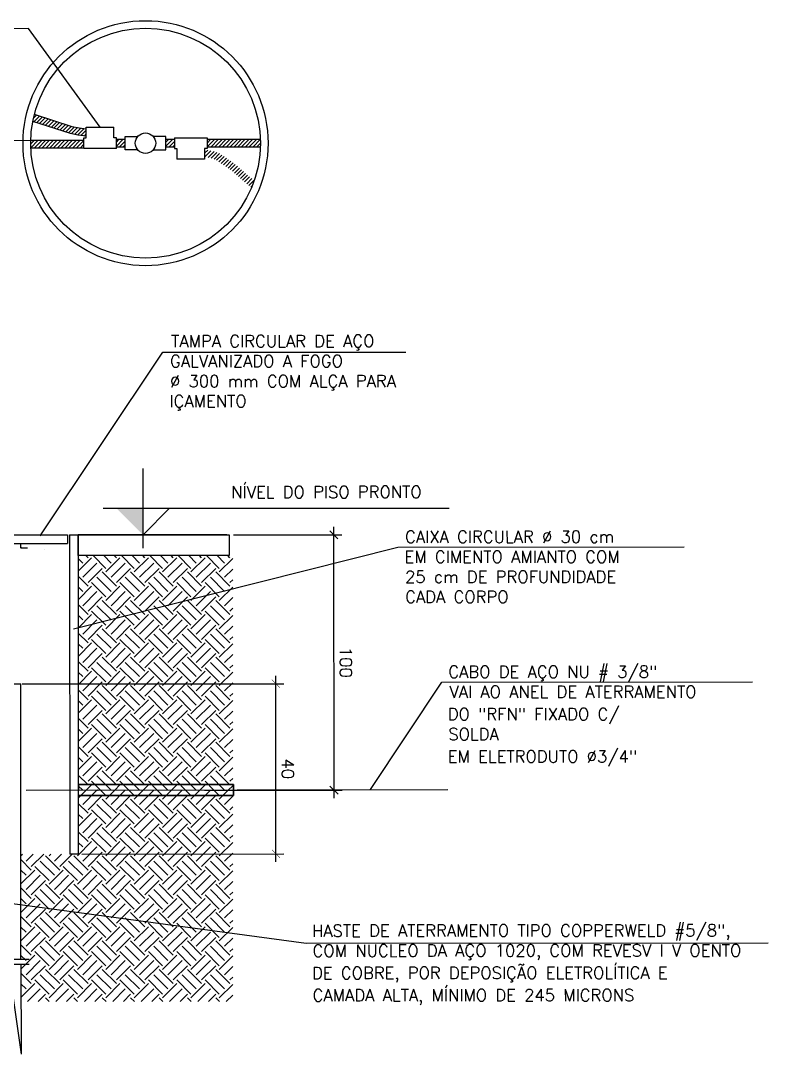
# Model space of a CAD drawing. Header units: inches. Extents: x -7660 to 802, y -193 to 3.
# Drawn here: x 661.22 to 667.16, y -137.88 to -129.67 of the extents above; entities that cross this region are included whole.
import ezdxf

# ---------------------------------------------------------------- set-up
doc = ezdxf.new("R2010")
doc.units = ezdxf.units.IN
doc.header["$MEASUREMENT"] = 0
for name, color, linetype in [('ARQ-ATERRAMENTO', 84, 'Continuous'), ('ARQ-CONSTRUIR', 252, 'Continuous'), ('ARQ-COTAS', 1, 'Continuous'), ('ARQ-LINHA-02', 7, 'Continuous'), ('ARQ-NIVEL', 1, 'Continuous'), ('ARQ-TEXTO2', 250, 'Continuous')]:
    doc.layers.add(name, color=color, linetype=linetype)
doc.styles.add('ROMANS', font='romans.shx', dxfattribs={"height": 10})

# ---------------------------------------------------------------- blocks, each defined once
blk = doc.blocks.new('_OBLIQUE')
at = {"color": 0, "linetype": 'ByBlock', "lineweight": -2}
blk.add_line((-0.5, -0.5), (0.5, 0.5), dxfattribs=at)
blk = doc.blocks.new('_ArchTick')
at = {"const_width": 0.05}
blk.add_lwpolyline([(-0.5, -0.5), (0.5, 0.5)], dxfattribs=at)
blk = doc.blocks.new('I$C5EA36281')
blk.add_solid([(2456357, -455857), (2456314, -455903), (2456340, -455845)])
at = {"layer": 'ARQ-ATERRAMENTO'}
for p, q in [((-1280344, 7714518), (-1749905, 7866174)), ((-1741614, 7906094), (-1703131, 7944631)), ((-1737817, 7862269), (-1667170, 7933017)), ((-1257115, 7800580), (-1730240, 7953386)), ((-1701856, 7850655), (-1631208, 7921402)), ((-1665894, 7839040), (-1595247, 7909788)), ((-1629933, 7827426), (-1559286, 7898173)), ((-1593972, 7815811), (-1523324, 7886558)), ((-1558010, 7804197), (-1487363, 7874944)), ((-1522049, 7792582), (-1451402, 7863329)), ((-1486088, 7780968), (-1415440, 7851715)), ((-1450126, 7769353), (-1379479, 7840100)), ((-1414165, 7757739), (-1343518, 7828486)), ((-1378204, 7746124), (-1307556, 7816871)), ((-1342242, 7734510), (-1271595, 7805257)), ((-1306281, 7722895), (-1233789, 7795490)), ((-1269459, 7712143), (-1194739, 7786968)), ((-1171414, 7781878), (-1257115, 7800580)), ((-1230409, 7703621), (-1154222, 7779916)), ((-1191359, 7695099), (-1111527, 7775044)), ((-1083310, 7771824), (-1171414, 7781878)), ((-1149166, 7689725), (-1083298, 7755686)), ((-1083325, 7793076), (-739396, 7793319)), ((-1083231, 7660795), (-1083325, 7793076)), ((-739303, 7661037), (-739396, 7793319)), ((-1775773, 7586127), (-1733828, 7628131)), ((-1114754, 7628568), (-1775423, 7628102)), ((-1774720, 7539554), (-1686235, 7628165)), ((-1727614, 7539100), (-1638642, 7628198)), ((-1680021, 7539134), (-1591049, 7628232)), ((-1632428, 7539167), (-1543455, 7628266)), ((-1584835, 7539201), (-1495862, 7628299)), ((-1537242, 7539234), (-1448269, 7628333)), ((-1489649, 7539268), (-1400676, 7628366)), ((-1442056, 7539301), (-1353083, 7628400)), ((-1394463, 7539335), (-1305490, 7628434)), ((-1346870, 7539369), (-1257897, 7628467)), ((-1299277, 7539402), (-1210304, 7628501)), ((-1185991, 7693928), (-1280344, 7714518)), ((-1251684, 7539436), (-1162711, 7628534)), ((-1204091, 7539469), (-1115118, 7628568)), ((-1083246, 7682203), (-1185991, 7693928)), ((-1114777, 7660772), (-1083231, 7660795)), ((-1114684, 7528491), (-1114777, 7660772)), ((-1106472, 7684853), (-1083265, 7708093)), ((-707757, 7661060), (-739303, 7661037)), ((-707664, 7528778), (-707757, 7661060)), ((-599290, 7639513), (-707742, 7639437)), ((-707719, 7607902), (-676207, 7639459)), ((-707686, 7560309), (-628614, 7639493)), ((-669993, 7550428), (-599277, 7621244)), ((-599317, 7677671), (-441588, 7677783)), ((-599200, 7512319), (-599317, 7677671)), ((-90541, 7678030), (-248270, 7677919)), ((-90425, 7512678), (-90541, 7678030)), ((17937, 7639949), (-90514, 7639872)), ((-90491, 7606855), (-57497, 7639895)), ((-90458, 7559262), (-9904, 7639929)), ((-51284, 7550864), (14822, 7617064)), ((14791, 7661569), (421811, 7661857)), ((14791, 7661569), (14884, 7529288)), ((421811, 7661857), (421905, 7529575)), ((1085336, 7640702), (421827, 7640234)), ((421858, 7596034), (466027, 7640265)), ((424647, 7551200), (513620, 7640298)), ((472240, 7551233), (561213, 7640332)), ((519833, 7551267), (608806, 7640366)), ((567426, 7551301), (656399, 7640399)), ((615019, 7551334), (703992, 7640433)), ((662612, 7551368), (751585, 7640466)), ((710205, 7551401), (799178, 7640500)), ((757798, 7551435), (846771, 7640533)), ((805391, 7551469), (894364, 7640567)), ((852984, 7551502), (941957, 7640601)), ((900577, 7551536), (989550, 7640634)), ((948170, 7551569), (1037143, 7640668)), ((995763, 7551603), (1084736, 7640701)), ((-1774701, 7539067), (-1114692, 7539532)), ((-1156498, 7539503), (-1114721, 7581339)), ((-707664, 7528778), (-1114684, 7528491)), ((-707679, 7550401), (-599227, 7550478)), ((-622400, 7550461), (-599243, 7573651)), ((-441471, 7512431), (-599200, 7512319)), ((-248153, 7512567), (-90425, 7512678)), ((-90452, 7550836), (18000, 7550913)), ((-3691, 7550898), (14856, 7569471)), ((14884, 7529288), (46430, 7529310)), ((46430, 7529310), (46523, 7397029)), ((421905, 7529575), (390359, 7529553)), ((390359, 7529553), (390452, 7397271)), ((390401, 7469279), (429724, 7508657)), ((394189, 7425446), (470726, 7502090)), ((421889, 7551198), (1085399, 7551666)), ((435097, 7418785), (508982, 7492775)), ((473200, 7409315), (545111, 7481328)), ((1043356, 7551636), (1086060, 7594400)), ((390452, 7397271), (46523, 7397029)), ((509182, 7397721), (577601, 7466236)), ((541474, 7382432), (606798, 7447848)), ((570544, 7363916), (634533, 7427995)), ((598238, 7344023), (662357, 7408232)), ((626092, 7324290), (690726, 7389014)), ((654476, 7305087), (719126, 7369828)), ((682864, 7285888), (746999, 7350114)), ((710693, 7266130), (773930, 7329456)), ((737573, 7245421), (800041, 7307978)), ((763646, 7223904), (825575, 7285921)), ((789155, 7201822), (850767, 7263522)), ((814334, 7179410), (875845, 7241009)), ((839412, 7156897), (901036, 7218609)), ((864615, 7134509), (926567, 7196549)), ((890171, 7112475), (952596, 7174988)), ((916224, 7090938), (978877, 7153679)), ((942508, 7069632), (1005023, 7132235)), ((968634, 7048169), (983401, 7062957)), ((-2005291, 860072), (-1899297, 860147)), ((-1896874, -2573852), (-1899297, 860147)), ((-1793075, -2573779), (-2149865, -2574031)), ((-1793031, -2635793), (-2149822, -2636044)), ((-1896830, -2635866), (-1896041, -3754384)), ((-2002569, -2998232), (-1896041, -3754384))]:
    blk.add_line(p, q, dxfattribs=at)
blk.add_circle((-344871, 7595175), 127194, dxfattribs=at)
blk.add_solid([(-911445, 7793368), (-911360, 7793198), (-911496, 7793331)], dxfattribs=at)
at = {"layer": 'ARQ-CONSTRUIR'}
for p, q in [((-2642569, 2714559), (-1317634, 2715494)), ((-1317634, 2715494), (-1317559, 2609499)), ((-1291135, 2715512), (-1185140, 2715587)), ((-1291135, 2715512), (-1288331, -1259320)), ((669770, 2716896), (-1185140, 2715587)), ((-1185140, 2715587), (-1182336, -1259245)), ((-1185140, 2715587), (697455, 2715587)), ((-1185140, 2457370), (-1185140, 2715587)), ((697455, 2715587), (697455, 2457370)), ((-2642494, 2608564), (-1317559, 2609499)), ((-1900493, 2556090), (-1900530, 2609088)), ((-1900493, 2556090), (-1816717, 2556149)), ((-1598942, 2535602), (-1598942, 2535602)), ((697455, 2457370), (-1185140, 2457370)), ((-1060662, 2430684), (-1087348, 2457370)), ((-839691, 2298101), (-998959, 2457370)), ((-773398, 2364394), (-866374, 2457370)), ((-707108, 2430684), (-733794, 2457370)), ((-486137, 2298101), (-645406, 2457370)), ((-419845, 2364394), (-512821, 2457370)), ((-353555, 2430684), (-380241, 2457370)), ((-132584, 2298101), (-291853, 2457370)), ((-66291, 2364394), (-159267, 2457370)), ((-1, 2430684), (-26688, 2457370)), ((220970, 2298101), (61701, 2457370)), ((287262, 2364394), (194286, 2457370)), ((353552, 2430684), (326866, 2457370)), ((574523, 2298101), (415254, 2457370)), ((640816, 2364394), (547839, 2457370)), ((707105, 2430684), (680419, 2457370)), ((-1126951, 2364394), (-1184933, 2422376)), ((-1184820, 2262325), (-1016466, 2430680)), ((-1126953, 2187613), (-950176, 2364390)), ((-839689, 2253903), (-662913, 2430680)), ((-773399, 2187613), (-596623, 2364390)), ((-486136, 2253903), (-309359, 2430680)), ((-419846, 2187613), (-243069, 2364390)), ((-132583, 2253903), (44194, 2430680)), ((-66293, 2187613), (110484, 2364390)), ((220971, 2253903), (397748, 2430680)), ((287261, 2187613), (464037, 2364390)), ((574524, 2253903), (741044, 2420422)), ((-1060662, 2077130), (-1184777, 2201246)), ((-1060660, 2121320), (-883883, 2298097)), ((-707108, 2077130), (-883885, 2253907)), ((-707107, 2121320), (-530330, 2298097)), ((-353555, 2077130), (-530331, 2253907)), ((-353553, 2121320), (-176777, 2298097)), ((-1, 2077130), (-176778, 2253907)), ((0, 2121320), (176777, 2298097)), ((353552, 2077130), (176775, 2253907)), ((353553, 2121320), (530330, 2298097)), ((707105, 2077130), (530329, 2253907)), ((640814, 2187613), (741044, 2287843)), ((-1126951, 2010841), (-1184683, 2068573)), ((-1184571, 1909021), (-1016466, 2077126)), ((-839691, 1944548), (-1016467, 2121325)), ((-773398, 2010841), (-950175, 2187617)), ((-839689, 1900349), (-662913, 2077126)), ((-486137, 1944548), (-662914, 2121325)), ((-419845, 2010841), (-596621, 2187617)), ((-486136, 1900349), (-309359, 2077126)), ((-132584, 1944548), (-309361, 2121325)), ((-66291, 2010841), (-243068, 2187617)), ((-132583, 1900349), (44194, 2077126)), ((220970, 1944548), (44193, 2121325)), ((287262, 2010841), (110486, 2187617)), ((220971, 1900349), (397748, 2077126)), ((574523, 1944548), (397746, 2121325)), ((640816, 2010841), (464039, 2187617)), ((574524, 1900349), (741044, 2066869)), ((707107, 2121320), (741044, 2155257)), ((-1126953, 1834060), (-950176, 2010836)), ((-1060660, 1767767), (-883883, 1944544)), ((-773399, 1834060), (-596623, 2010836)), ((-707107, 1767767), (-530330, 1944544)), ((-419846, 1834060), (-243069, 2010836)), ((-353553, 1767767), (-176777, 1944544)), ((-66293, 1834060), (110484, 2010836)), ((0, 1767767), (176777, 1944544)), ((287261, 1834060), (464037, 2010836)), ((353553, 1767767), (530330, 1944544)), ((640814, 1834060), (741044, 1934289)), ((-1060662, 1723577), (-1184527, 1847443)), ((-773398, 1657287), (-950175, 1834064)), ((-707108, 1723577), (-883885, 1900354)), ((-419845, 1657287), (-596621, 1834064)), ((-353555, 1723577), (-530331, 1900354)), ((-66291, 1657287), (-243068, 1834064)), ((-1, 1723577), (-176778, 1900354)), ((287262, 1657287), (110486, 1834064)), ((353552, 1723577), (176775, 1900354)), ((640816, 1657287), (464039, 1834064)), ((707105, 1723577), (530329, 1900354)), ((-1126951, 1657287), (-1184434, 1714770)), ((-1184322, 1555717), (-1016466, 1723573)), ((-839691, 1590994), (-1016467, 1767771)), ((-839689, 1546796), (-662913, 1723573)), ((-486137, 1590994), (-662914, 1767771)), ((-486136, 1546796), (-309359, 1723573)), ((-132584, 1590994), (-309361, 1767771)), ((-132583, 1546796), (44194, 1723573)), ((220970, 1590994), (44193, 1767771)), ((220971, 1546796), (397748, 1723573)), ((574523, 1590994), (397746, 1767771)), ((574524, 1546796), (741044, 1713316)), ((707107, 1767767), (741044, 1801704)), ((-1126953, 1480506), (-950176, 1657283)), ((-1060660, 1414214), (-883883, 1590990)), ((-707108, 1370024), (-883885, 1546800)), ((-773399, 1480506), (-596623, 1657283)), ((-707107, 1414214), (-530330, 1590990)), ((-353555, 1370024), (-530331, 1546800)), ((-419846, 1480506), (-243069, 1657283)), ((-353553, 1414214), (-176777, 1590990)), ((-1, 1370024), (-176778, 1546800)), ((-66293, 1480506), (110484, 1657283)), ((0, 1414214), (176777, 1590990)), ((353552, 1370024), (176775, 1546800)), ((287261, 1480506), (464037, 1657283)), ((353553, 1414214), (530330, 1590990)), ((707105, 1370024), (530329, 1546800)), ((640814, 1480506), (741044, 1580736)), ((-1060662, 1370024), (-1184278, 1493640)), ((-773398, 1303734), (-950175, 1480510)), ((-419845, 1303734), (-596621, 1480510)), ((-66291, 1303734), (-243068, 1480510)), ((287262, 1303734), (110486, 1480510)), ((640816, 1303734), (464039, 1480510)), ((707107, 1414214), (741044, 1448151)), ((-1126951, 1303734), (-1184184, 1360967)), ((-1184072, 1202413), (-1016466, 1370019)), ((-1126953, 1126953), (-950176, 1303730)), ((-839691, 1237441), (-1016467, 1414218)), ((-839689, 1193243), (-662913, 1370019)), ((-773399, 1126953), (-596623, 1303730)), ((-486137, 1237441), (-662914, 1414218)), ((-486136, 1193243), (-309359, 1370019)), ((-419846, 1126953), (-243069, 1303730)), ((-132584, 1237441), (-309361, 1414218)), ((-132583, 1193243), (44194, 1370019)), ((-66293, 1126953), (110484, 1303730)), ((220970, 1237441), (44193, 1414218)), ((220971, 1193243), (397748, 1370019)), ((287261, 1126953), (464037, 1303730)), ((574523, 1237441), (397746, 1414218)), ((574524, 1193243), (741044, 1359762)), ((-1060660, 1060660), (-883883, 1237437)), ((-707108, 1016470), (-883885, 1193247)), ((-707107, 1060660), (-530330, 1237437)), ((-353555, 1016470), (-530331, 1193247)), ((-353553, 1060660), (-176777, 1237437)), ((-1, 1016470), (-176778, 1193247)), ((0, 1060660), (176777, 1237437)), ((353552, 1016470), (176775, 1193247)), ((353553, 1060660), (530330, 1237437)), ((707105, 1016470), (530329, 1193247)), ((640814, 1126953), (741044, 1227183)), ((-1060662, 1016470), (-1184028, 1139837)), ((-839691, 883888), (-1016467, 1060664)), ((-773398, 950180), (-950175, 1126957)), ((-486137, 883888), (-662914, 1060664)), ((-419845, 950180), (-596621, 1126957)), ((-132584, 883888), (-309361, 1060664)), ((-66291, 950180), (-243068, 1126957)), ((220970, 883888), (44193, 1060664)), ((287262, 950180), (110486, 1126957)), ((574523, 883888), (397746, 1060664)), ((640816, 950180), (464039, 1126957)), ((707107, 1060660), (741044, 1094597)), ((-1126951, 950180), (-1183935, 1007164)), ((-1183823, 849109), (-1016466, 1016466)), ((-1126953, 773399), (-950176, 950176)), ((-839689, 839689), (-662913, 1016466)), ((-773399, 773399), (-596623, 950176)), ((-486136, 839689), (-309359, 1016466)), ((-419846, 773399), (-243069, 950176)), ((-132583, 839689), (44194, 1016466)), ((-66293, 773399), (110484, 950176)), ((220971, 839689), (397748, 1016466)), ((287261, 773399), (464037, 950176)), ((574524, 839689), (741044, 1006209)), ((-1060662, 662917), (-1183779, 786034)), ((-1060660, 707107), (-883883, 883883)), ((-773398, 596627), (-950175, 773404)), ((-707108, 662917), (-883885, 839694)), ((-707107, 707107), (-530330, 883883)), ((-419845, 596627), (-596621, 773404)), ((-353555, 662917), (-530331, 839694)), ((-353553, 707107), (-176777, 883883)), ((-66291, 596627), (-243068, 773404)), ((-1, 662917), (-176778, 839694)), ((0, 707107), (176777, 883883)), ((287262, 596627), (110486, 773404)), ((353552, 662917), (176775, 839694)), ((353553, 707107), (530330, 883883)), ((640816, 596627), (464039, 773404)), ((707105, 662917), (530329, 839694)), ((640814, 773399), (741044, 873629)), ((-1126951, 596627), (-1183685, 653361)), ((-1183574, 495805), (-1016466, 662913)), ((-839691, 530334), (-1016467, 707111)), ((-839689, 486136), (-662913, 662913)), ((-486137, 530334), (-662914, 707111)), ((-486136, 486136), (-309359, 662913)), ((-132584, 530334), (-309361, 707111)), ((-132583, 486136), (44194, 662913)), ((220970, 530334), (44193, 707111)), ((220971, 486136), (397748, 662913)), ((574523, 530334), (397746, 707111)), ((574524, 486136), (741044, 652656)), ((707107, 707107), (741044, 741044)), ((-1126953, 419846), (-950176, 596623)), ((-1060660, 353553), (-883883, 530330)), ((-773399, 419846), (-596623, 596623)), ((-707107, 353553), (-530330, 530330)), ((-419846, 419846), (-243069, 596623)), ((-353553, 353553), (-176777, 530330)), ((-66293, 419846), (110484, 596623)), ((0, 353553), (176777, 530330)), ((287261, 419846), (464037, 596623)), ((353553, 353553), (530330, 530330)), ((640814, 419846), (741044, 520076)), ((-1060662, 309363), (-1183529, 432231)), ((-773398, 243074), (-950175, 419850)), ((-707108, 309363), (-883885, 486140)), ((-419845, 243074), (-596621, 419850)), ((-353555, 309363), (-530331, 486140)), ((-66291, 243074), (-243068, 419850)), ((-1, 309363), (-176778, 486140)), ((287262, 243074), (110486, 419850)), ((353552, 309363), (176775, 486140)), ((640816, 243074), (464039, 419850)), ((707105, 309363), (530329, 486140)), ((707107, 353553), (741044, 387490)), ((-1126951, 243074), (-1183435, 299558)), ((-1183325, 142501), (-1016466, 309359)), ((-839691, 176781), (-1016467, 353558)), ((-839689, 132583), (-662913, 309359)), ((-486137, 176781), (-662914, 353558)), ((-486136, 132583), (-309359, 309359)), ((-132584, 176781), (-309361, 353558)), ((-132583, 132583), (44194, 309359)), ((220970, 176781), (44193, 353558)), ((220971, 132583), (397748, 309359)), ((574523, 176781), (397746, 353558)), ((574524, 132583), (741044, 299102)), ((-1126953, 66293), (-950176, 243069)), ((-1060660, 0), (-883883, 176777)), ((-707108, -44190), (-883885, 132587)), ((-773399, 66293), (-596623, 243069)), ((-707107, 0), (-530330, 176777)), ((-353555, -44190), (-530331, 132587)), ((-419846, 66293), (-243069, 243069)), ((-353553, 0), (-176777, 176777)), ((-1, -44190), (-176778, 132587)), ((-66293, 66293), (110484, 243069)), ((0, 0), (176777, 176777)), ((353552, -44190), (176775, 132587)), ((287261, 66293), (464037, 243069)), ((353553, 0), (530330, 176777)), ((707105, -44190), (530329, 132587)), ((640814, 66293), (741044, 166522)), ((-1060662, -44190), (-1183279, 78428)), ((-839691, -176772), (-1016467, 4)), ((-773398, -110480), (-950175, 66297)), ((-486137, -176772), (-662914, 4)), ((-419845, -110480), (-596621, 66297)), ((-132584, -176772), (-309361, 4)), ((-66291, -110480), (-243068, 66297)), ((220970, -176772), (44193, 4)), ((287262, -110480), (110486, 66297)), ((574523, -176772), (397746, 4)), ((640816, -110480), (464039, 66297)), ((707107, 0), (741044, 33937)), ((-1126951, -110480), (-1183186, -54245)), ((-1183075, -210803), (-1016466, -44194)), ((-1126953, -287261), (-950176, -110484)), ((-839689, -220971), (-662913, -44194)), ((-773399, -287261), (-596623, -110484)), ((-486136, -220971), (-309359, -44194)), ((-419846, -287261), (-243069, -110484)), ((-132583, -220971), (44194, -44194)), ((-66293, -287261), (110484, -110484)), ((220971, -220971), (397748, -44194)), ((287261, -287261), (464037, -110484)), ((574524, -220971), (741044, -54451)), ((-1060660, -353553), (-883883, -176777)), ((-707108, -397743), (-883885, -220967)), ((-707107, -353553), (-530330, -176777)), ((-353555, -397743), (-530331, -220967)), ((-353553, -353553), (-176777, -176777)), ((-1, -397743), (-176778, -220967)), ((0, -353553), (176777, -176777)), ((353552, -397743), (176775, -220967)), ((353553, -353553), (530330, -176777)), ((707105, -397743), (530329, -220967)), ((640814, -287261), (741044, -187031)), ((-1060662, -397743), (-1183030, -275375)), ((-905954, -464063), (-1016467, -353549)), ((-773462, -463969), (-950175, -287256)), ((-552649, -463814), (-662914, -353549)), ((-420157, -463720), (-596621, -287256)), ((-199345, -463564), (-309361, -353549)), ((-66853, -463471), (-243068, -287256)), ((153959, -463315), (44193, -353549)), ((286451, -463222), (110486, -287256)), ((507263, -463066), (397746, -353549)), ((639755, -462972), (464039, -287256)), ((707107, -353553), (741044, -319616)), ((-1126951, -464033), (-1182936, -408048)), ((-1181604, -392167), (-1182848, -533610)), ((-1182826, -564108), (-1082906, -464188)), ((751464, -392167), (-1181604, -392167)), ((-1181604, -392167), (751464, -392167)), ((-1181604, -532245), (-1181604, -392167)), ((-1126953, -640814), (-950233, -464094)), ((-1082906, -464188), (-1016466, -397748)), ((-950233, -464094), (-950176, -464037)), ((-839691, -530326), (-905954, -464063)), ((-839689, -574524), (-729103, -463938)), ((-773398, -464033), (-773462, -463969)), ((-773399, -640814), (-596623, -464037)), ((-729103, -463938), (-662913, -397748)), ((-486137, -530326), (-552649, -463814)), ((-486136, -574524), (-375300, -463689)), ((-419845, -464033), (-420157, -463720)), ((-419846, -640814), (-243069, -464037)), ((-375300, -463689), (-309359, -397748)), ((-132584, -530326), (-199345, -463564)), ((-132583, -574524), (-21497, -463439)), ((-66291, -464033), (-66853, -463471)), ((-66293, -640814), (110484, -464037)), ((-21497, -463439), (44194, -397748)), ((220970, -530326), (153959, -463315)), ((220971, -574524), (332306, -463189)), ((287262, -464033), (286451, -463222)), ((287261, -640814), (464037, -464037)), ((332306, -463189), (397748, -397748)), ((574523, -530326), (507263, -463066)), ((574524, -574524), (686109, -462940)), ((640816, -464033), (639755, -462972)), ((686109, -462940), (741044, -408005)), ((751464, -532245), (751464, -392167)), ((751464, -392167), (751464, -532245)), ((-1182848, -533610), (751464, -532245)), ((-1060662, -751297), (-1182780, -629178)), ((751464, -532245), (-1181604, -532245)), ((-1060660, -707107), (-883883, -530330)), ((-773398, -817587), (-950175, -640810)), ((-707108, -751297), (-883885, -574520)), ((-707107, -707107), (-530330, -530330)), ((-419845, -817587), (-596621, -640810)), ((-353555, -751297), (-530331, -574520)), ((-353553, -707107), (-176777, -530330)), ((-66291, -817587), (-243068, -640810)), ((-1, -751297), (-176778, -574520)), ((0, -707107), (176777, -530330)), ((287262, -817587), (110486, -640810)), ((353552, -751297), (176775, -574520)), ((353553, -707107), (530330, -530330)), ((640816, -817587), (464039, -640810)), ((707105, -751297), (530329, -574520)), ((640814, -640814), (741044, -540584)), ((-1126951, -817587), (-1182687, -761851)), ((-1182577, -917412), (-1016466, -751301)), ((-839691, -883879), (-1016467, -707103)), ((-839689, -928078), (-662913, -751301)), ((-486137, -883879), (-662914, -707103)), ((-486136, -928078), (-309359, -751301)), ((-132584, -883879), (-309361, -707103)), ((-132583, -928078), (44194, -751301)), ((220970, -883879), (44193, -707103)), ((220971, -928078), (397748, -751301)), ((574523, -883879), (397746, -707103)), ((574524, -928078), (741044, -761558)), ((707107, -707107), (741044, -673170)), ((-1126953, -994368), (-950176, -817591)), ((-1060660, -1060660), (-883883, -883883)), ((-773399, -994368), (-596623, -817591)), ((-707107, -1060660), (-530330, -883883)), ((-419846, -994368), (-243069, -817591)), ((-353553, -1060660), (-176777, -883883)), ((-66293, -994368), (110484, -817591)), ((0, -1060660), (176777, -883883)), ((287261, -994368), (464037, -817591)), ((353553, -1060660), (530330, -883883)), ((640814, -994368), (741044, -894138)), ((-1060662, -1104850), (-1182531, -982981)), ((-773398, -1171140), (-950175, -994363)), ((-707108, -1104850), (-883885, -928073)), ((-419845, -1171140), (-596621, -994363)), ((-353555, -1104850), (-530331, -928073)), ((-66291, -1171140), (-243068, -994363)), ((-1, -1104850), (-176778, -928073)), ((287262, -1171140), (110486, -994363)), ((353552, -1104850), (176775, -928073)), ((640816, -1171140), (464039, -994363)), ((707105, -1104850), (530329, -928073)), ((707107, -1060660), (741044, -1026723)), ((-1193243, -1281631), (-1016466, -1104854)), ((-1126951, -1171140), (-1182437, -1115654)), ((-839691, -1237433), (-1016467, -1060656)), ((-839689, -1281631), (-662913, -1104854)), ((-486137, -1237433), (-662914, -1060656)), ((-486136, -1281631), (-309359, -1104854)), ((-132584, -1237433), (-309361, -1060656)), ((-132583, -1281631), (44194, -1104854)), ((220970, -1237433), (44193, -1060656)), ((220971, -1281631), (397748, -1104854)), ((574523, -1237433), (397746, -1060656)), ((574524, -1281631), (741044, -1115111)), ((-1897787, -1279069), (-1878455, -1259737)), ((-1834060, -1347921), (-1745782, -1259643)), ((-1767767, -1414214), (-1613103, -1259549)), ((-1414215, -1458403), (-1590992, -1281627)), ((-1546796, -1281631), (-1524652, -1259487)), ((-1480506, -1347921), (-1391979, -1259393)), ((-1414214, -1414214), (-1259300, -1259300)), ((-1182336, -1259245), (-1288331, -1259320)), ((-1060662, -1458403), (-1237438, -1281627)), ((-1126953, -1347921), (-950176, -1171144)), ((-1060660, -1414214), (-883883, -1237437)), ((-707108, -1458403), (-883885, -1281627)), ((-773399, -1347921), (-596623, -1171144)), ((-707107, -1414214), (-530330, -1237437)), ((-353555, -1458403), (-530331, -1281627)), ((-419846, -1347921), (-243069, -1171144)), ((-353553, -1414214), (-176777, -1237437)), ((-1, -1458403), (-176778, -1281627)), ((-66293, -1347921), (110484, -1171144)), ((0, -1414214), (176777, -1237437)), ((353552, -1458403), (176775, -1281627)), ((287261, -1347921), (464037, -1171144)), ((353553, -1414214), (530330, -1237437)), ((707105, -1458403), (530329, -1281627)), ((640814, -1347921), (741044, -1247691)), ((-1767768, -1458403), (-1897752, -1328419)), ((-1546797, -1590986), (-1723574, -1414209)), ((-1480505, -1524693), (-1657281, -1347917)), ((-1193244, -1590986), (-1370021, -1414209)), ((-1126951, -1524693), (-1303728, -1347917)), ((-839691, -1590986), (-1016467, -1414209)), ((-773398, -1524693), (-950175, -1347917)), ((-486137, -1590986), (-662914, -1414209)), ((-419845, -1524693), (-596621, -1347917)), ((-132584, -1590986), (-309361, -1414209)), ((-66291, -1524693), (-243068, -1347917)), ((220970, -1590986), (44193, -1414209)), ((287262, -1524693), (110486, -1347917)), ((574523, -1590986), (397746, -1414209)), ((640816, -1524693), (464039, -1347917)), ((707107, -1414214), (741044, -1380276)), ((-1834058, -1524693), (-1897659, -1461092)), ((-1897538, -1632373), (-1723573, -1458408)), ((-1834060, -1701474), (-1657283, -1524698)), ((-1546796, -1635184), (-1370019, -1458408)), ((-1480506, -1701474), (-1303730, -1524698)), ((-1193243, -1635184), (-1016466, -1458408)), ((-1126953, -1701474), (-950176, -1524698)), ((-839689, -1635184), (-662913, -1458408)), ((-773399, -1701474), (-596623, -1524698)), ((-486136, -1635184), (-309359, -1458408)), ((-419846, -1701474), (-243069, -1524698)), ((-132583, -1635184), (44194, -1458408)), ((-66293, -1701474), (110484, -1524698)), ((220971, -1635184), (397748, -1458408)), ((287261, -1701474), (464037, -1524698)), ((574524, -1635184), (741044, -1468665)), ((-1767767, -1767767), (-1590990, -1590990)), ((-1414215, -1811957), (-1590992, -1635180)), ((-1414214, -1767767), (-1237437, -1590990)), ((-1060662, -1811957), (-1237438, -1635180)), ((-1060660, -1767767), (-883883, -1590990)), ((-707108, -1811957), (-883885, -1635180)), ((-707107, -1767767), (-530330, -1590990)), ((-353555, -1811957), (-530331, -1635180)), ((-353553, -1767767), (-176777, -1590990)), ((-1, -1811957), (-176778, -1635180)), ((0, -1767767), (176777, -1590990)), ((353552, -1811957), (176775, -1635180)), ((353553, -1767767), (530330, -1590990)), ((707105, -1811957), (530329, -1635180)), ((640814, -1701474), (741044, -1601245)), ((-1767768, -1811957), (-1897503, -1682222)), ((-1546797, -1944539), (-1723574, -1767763)), ((-1480505, -1878247), (-1657281, -1701470)), ((-1193244, -1944539), (-1370021, -1767763)), ((-1126951, -1878247), (-1303728, -1701470)), ((-839691, -1944539), (-1016467, -1767763)), ((-773398, -1878247), (-950175, -1701470)), ((-486137, -1944539), (-662914, -1767763)), ((-419845, -1878247), (-596621, -1701470)), ((-132584, -1944539), (-309361, -1767763)), ((-66291, -1878247), (-243068, -1701470)), ((220970, -1944539), (44193, -1767763)), ((287262, -1878247), (110486, -1701470)), ((574523, -1944539), (397746, -1767763)), ((640816, -1878247), (464039, -1701470)), ((707107, -1767767), (741044, -1733830)), ((-1834058, -1878247), (-1897409, -1814895)), ((-1897289, -1985677), (-1723573, -1811961)), ((-1834060, -2055028), (-1657283, -1878251)), ((-1546796, -1988738), (-1370019, -1811961)), ((-1480506, -2055028), (-1303730, -1878251)), ((-1193243, -1988738), (-1016466, -1811961)), ((-1126953, -2055028), (-950176, -1878251)), ((-839689, -1988738), (-662913, -1811961)), ((-773399, -2055028), (-596623, -1878251)), ((-486136, -1988738), (-309359, -1811961)), ((-419846, -2055028), (-243069, -1878251)), ((-132583, -1988738), (44194, -1811961)), ((-66293, -2055028), (110484, -1878251)), ((220971, -1988738), (397748, -1811961)), ((287261, -2055028), (464037, -1878251)), ((574524, -1988738), (741044, -1822218)), ((-1767768, -2165510), (-1897253, -2036025)), ((-1767767, -2121320), (-1590990, -1944544)), ((-1480505, -2231800), (-1657281, -2055023)), ((-1414215, -2165510), (-1590992, -1988734)), ((-1414214, -2121320), (-1237437, -1944544)), ((-1126951, -2231800), (-1303728, -2055023)), ((-1060662, -2165510), (-1237438, -1988734)), ((-1060660, -2121320), (-883883, -1944544)), ((-773398, -2231800), (-950175, -2055023)), ((-707108, -2165510), (-883885, -1988734)), ((-707107, -2121320), (-530330, -1944544)), ((-419845, -2231800), (-596621, -2055023)), ((-353555, -2165510), (-530331, -1988734)), ((-353553, -2121320), (-176777, -1944544)), ((-66291, -2231800), (-243068, -2055023)), ((-1, -2165510), (-176778, -1988734)), ((0, -2121320), (176777, -1944544)), ((287262, -2231800), (110486, -2055023)), ((353552, -2165510), (176775, -1988734)), ((353553, -2121320), (530330, -1944544)), ((640816, -2231800), (464039, -2055023)), ((707105, -2165510), (530329, -1988734)), ((640814, -2055028), (741044, -1954798)), ((-1834058, -2231800), (-1897160, -2168698)), ((-1897040, -2338981), (-1723573, -2165515)), ((-1546797, -2298093), (-1723574, -2121316)), ((-1546796, -2342291), (-1370019, -2165515)), ((-1193244, -2298093), (-1370021, -2121316)), ((-1193243, -2342291), (-1016466, -2165515)), ((-839691, -2298093), (-1016467, -2121316)), ((-839689, -2342291), (-662913, -2165515)), ((-486137, -2298093), (-662914, -2121316)), ((-486136, -2342291), (-309359, -2165515)), ((-132584, -2298093), (-309361, -2121316)), ((-132583, -2342291), (44194, -2165515)), ((220970, -2298093), (44193, -2121316)), ((220971, -2342291), (397748, -2165515)), ((574523, -2298093), (397746, -2121316)), ((574524, -2342291), (741044, -2175772)), ((707107, -2121320), (741044, -2087383)), ((-1834060, -2408581), (-1657283, -2231804)), ((-1767767, -2474874), (-1590990, -2298097)), ((-1480506, -2408581), (-1303730, -2231804)), ((-1414214, -2474874), (-1237437, -2298097)), ((-1126953, -2408581), (-950176, -2231804)), ((-1060660, -2474874), (-883883, -2298097)), ((-773399, -2408581), (-596623, -2231804)), ((-707107, -2474874), (-530330, -2298097)), ((-419846, -2408581), (-243069, -2231804)), ((-353553, -2474874), (-176777, -2298097)), ((-66293, -2408581), (110484, -2231804)), ((0, -2474874), (176777, -2298097)), ((287261, -2408581), (464037, -2231804)), ((353553, -2474874), (530330, -2298097)), ((640814, -2408581), (741044, -2308351)), ((-1767768, -2519064), (-1897004, -2389828)), ((-1480505, -2585353), (-1657281, -2408577)), ((-1414215, -2519064), (-1590992, -2342287)), ((-1126951, -2585353), (-1303728, -2408577)), ((-1060661, -2519064), (-1237438, -2342287)), ((-773398, -2585353), (-950175, -2408577)), ((-707108, -2519064), (-883885, -2342287)), ((-419844, -2585353), (-596621, -2408577)), ((-353555, -2519064), (-530331, -2342287)), ((-66291, -2585353), (-243068, -2408577)), ((-1, -2519064), (-176778, -2342287)), ((287262, -2585353), (110486, -2408577)), ((353552, -2519064), (176775, -2342287)), ((640816, -2585353), (464039, -2408577)), ((707105, -2519064), (530329, -2342287)), ((707107, -2474874), (741044, -2440937)), ((-1834058, -2585353), (-1896910, -2522501)), ((-1896790, -2692285), (-1723573, -2519068)), ((-1546797, -2651646), (-1723574, -2474869)), ((-1546796, -2695845), (-1370019, -2519068)), ((-1193244, -2651646), (-1370021, -2474869)), ((-1193243, -2695845), (-1016466, -2519068)), ((-839691, -2651646), (-1016467, -2474869)), ((-839689, -2695845), (-662913, -2519068)), ((-486137, -2651646), (-662914, -2474869)), ((-486136, -2695845), (-309359, -2519068)), ((-132584, -2651646), (-309361, -2474869)), ((-132583, -2695845), (44194, -2519068)), ((220970, -2651646), (44193, -2474869)), ((220971, -2695845), (397748, -2519068)), ((574523, -2651646), (397746, -2474869)), ((574524, -2695845), (741044, -2529325)), ((-1834060, -2762134), (-1657283, -2585358)), ((-1767767, -2828427), (-1590990, -2651650)), ((-1414215, -2872617), (-1590992, -2695840)), ((-1480506, -2762134), (-1303730, -2585358)), ((-1414214, -2828427), (-1237437, -2651650)), ((-1060661, -2872617), (-1237438, -2695840)), ((-1126953, -2762134), (-950176, -2585358)), ((-1060660, -2828427), (-883883, -2651650)), ((-707108, -2872617), (-883885, -2695840)), ((-773399, -2762134), (-596623, -2585358)), ((-707107, -2828427), (-530330, -2651650)), ((-353555, -2872617), (-530331, -2695840)), ((-419846, -2762134), (-243069, -2585358)), ((-353553, -2828427), (-176777, -2651650)), ((-1, -2872617), (-176778, -2695840)), ((-66293, -2762134), (110484, -2585358)), ((0, -2828427), (176777, -2651650)), ((353552, -2872617), (176775, -2695840)), ((287261, -2762134), (464037, -2585358)), ((353553, -2828427), (530330, -2651650)), ((707105, -2872617), (530329, -2695840)), ((640814, -2762134), (741044, -2661905)), ((-1767768, -2872617), (-1896754, -2743631)), ((-1546797, -3005200), (-1723574, -2828423)), ((-1480505, -2938907), (-1657281, -2762130)), ((-1193244, -3005200), (-1370021, -2828423)), ((-1126951, -2938907), (-1303728, -2762130)), ((-839691, -3005200), (-1016467, -2828423)), ((-773398, -2938907), (-950175, -2762130)), ((-486137, -3005200), (-662914, -2828423)), ((-419844, -2938907), (-596621, -2762130)), ((-132584, -3005200), (-309361, -2828423)), ((-66291, -2938907), (-243068, -2762130)), ((220970, -3005200), (44193, -2828423)), ((287262, -2938907), (110486, -2762130)), ((574523, -3005200), (397746, -2828423)), ((640816, -2938907), (464039, -2762130)), ((707107, -2828427), (741044, -2794490)), ((-1834058, -2938907), (-1896660, -2876304)), ((-1896541, -3045589), (-1723573, -2872621)), ((-1814353, -3095981), (-1657283, -2938911)), ((-1546796, -3049398), (-1370019, -2872621)), ((-1460800, -3095981), (-1303730, -2938911)), ((-1193243, -3049398), (-1016466, -2872621)), ((-1107246, -3095981), (-950176, -2938911)), ((-839689, -3049398), (-662913, -2872621)), ((-753693, -3095981), (-596623, -2938911)), ((-486136, -3049398), (-309359, -2872621)), ((-400139, -3095981), (-243069, -2938911)), ((-132583, -3049398), (44194, -2872621)), ((-46586, -3095981), (110484, -2938911)), ((220971, -3049398), (397748, -2872621)), ((306967, -3095981), (464037, -2938911)), ((574524, -3049398), (741044, -2882878)), ((-1681768, -3095981), (-1590990, -3005204)), ((-1544404, -3095981), (-1590992, -3049394)), ((-1328214, -3095981), (-1237437, -3005204)), ((-1190851, -3095981), (-1237438, -3049394)), ((-974661, -3095981), (-883883, -3005204)), ((-837297, -3095981), (-883885, -3049394)), ((-621108, -3095981), (-530330, -3005204)), ((-483744, -3095981), (-530331, -3049394)), ((-267554, -3095981), (-176777, -3005204)), ((-130190, -3095981), (-176778, -3049394)), ((85999, -3095981), (176777, -3005204)), ((223363, -3095981), (176775, -3049394)), ((439553, -3095981), (530330, -3005204)), ((576916, -3095981), (530329, -3049394)), ((660521, -3095981), (741044, -3015458))]:
    blk.add_line(p, q, dxfattribs=at)
for p in [(-941767, 2715759), (-1900494, 2558055), (-939524, -464087)]:
    blk.add_point(p, dxfattribs=at)
for points in [[(-1659528, 2702465), (-1659571, 2702419), (-1659545, 2702477)], [(-1240837, 1545496), (-1240900, 1545491), (-1240842, 1545516)]]:
    blk.add_solid(points, dxfattribs=at)
at = {"layer": 'ARQ-COTAS'}
for p, q in [((750742, 2716953), (2101425, 2717906)), ((2003739, -562010), (2001354, 2817835)), ((1280216, -1357508), (1278579, 962389)), ((-1881790, 860159), (1378650, 862459)), ((-1831222, -464716), (3422102, -455903)), ((389630, -463149), (2103668, -461940)), ((-1138331, -1259214), (1380145, -1257438))]:
    blk.add_line(p, q, dxfattribs=at)
at = {"layer": 'ARQ-LINHA-02'}
for radius in [1526326, 1430931]:
    blk.add_circle((-344871, 7595175), radius, dxfattribs=at)
at = {"layer": 'ARQ-NIVEL'}
for p, q in [((-375150, 2550542), (-375851, 3544243)), ((-872352, 3047042), (3440464, 3050085)), ((-375267, 2716159), (-44267, 3047626))]:
    blk.add_line(p, q, dxfattribs=at)
blk.add_solid([(-706735, 3047159), (-375267, 2716159), (-375501, 3047392)], dxfattribs=at)
at = {"layer": 'ARQ-TEXTO2'}
blk.add_line((-4865143, 7683747), (-1751684, 7627079), dxfattribs=at)
for points in [[(-911471, 7793349), (-1804534, 9021965), (-4842386, 9020423)], [(-1659536, 2702471), (-130572, 4990415), (2898529, 4992553)], [(-1240840, 1545506), (2798634, 2563876), (6366351, 2566393)], [(2456348, -455851), (3347339, 881978), (7219419, 884710)], [(-2003904, -1876986), (1655697, -2369567), (7415321, -2365503)]]:
    blk.add_lwpolyline(points, dxfattribs=at)
at = {"layer": 'ARQ-COTAS', "xscale": 99999.99999999999, "yscale": 99999.99999999999, "zscale": 99999.99999999999}
for name, p, rotation in [('_OBLIQUE', (2001425, 2717835), 90.04042277040882), ('_ArchTick', (1278650, 862389), 90.04042277040882), ('_OBLIQUE', (2003668, -462010), 270.0404227704088), ('_ArchTick', (1280146, -1257508), 270.0404227704088)]:
    blk.add_blockref(name, p, dxfattribs=dict(at, rotation=rotation))
at = {"layer": 'ARQ-COTAS', "char_height": 150000, "attachment_point": 5, "rotation": 270.0404228, "style": 'ROMANS'}
for s, insert in [('\\A1;100', (2152546, 1128018)), ('40', (1429398, -197454))]:
    blk.add_mtext(s, dxfattribs=dict(at, insert=insert))
at = {"layer": 'ARQ-TEXTO2', "style": 'ROMANS'}
for s, height, p in [('TAMPA CIRCULAR DE AÇO', 149651.52, (-25687, 5054849)), ('GALVANIZADO A FOGO', 149651.52, (-39764, 4805420)), ('∅ 300 mm COM ALÇA PARA', 149651.52, (-39588, 4556001)), ('IÇAMENTO', 149651.5, (-46538, 4306577)), ('NÍVEL DO PISO PRONTO', 149651.52, (723444, 3174388)), ('CAIXA CIRCULAR ∅ 30 cm', 149651.52, (2889274, 2617384)), ('EM CIMENTO AMIANTO COM', 149651.52, (2882324, 2367960)), ('25 cm DE PROFUNDIDADE', 149651.52, (2889626, 2118546)), ('CADA CORPO', 149651.5, (2889802, 1869126)), ('HASTE DE ATERRAMENTO TIPO COPPERWELD #5/8", ', 149651.52, (1729213, -2289153)), ('COM NUCLEO DA AÇO 1020, COM REVESV I V OENTO', 149651.52, (1736515, -2538567)), ('DE COBRE, POR DEPOSIÇÃO ELETROLÍTICA E', 149651.52, (1729585, -2816496)), ('CAMADA ALTA, MÍNIMO DE 245 MICRONS', 149651.52, (1736907, -3094416))]:
    blk.add_text(s, height=height, rotation=0.0404229, dxfattribs=at).set_placement(p)
for s, height, p in [('CABO DE AÇO NU # 3/8"', 149651.52, (3427873, 936494)), ('VAI AO ANEL DE ATERRAMENTO', 149651.52, (3442126, 687075)), ('DO "RFN" FIXADO C/', 149651.52, (3420747, 409150)), ('SOLDA', 149651.5, (3427873, 159731)), ('EM ELETRODUTO Ø3/4"', 149651.52, (3420747, -118193))]:
    blk.add_text(s, height=height, dxfattribs=at).set_placement(p)

msp = doc.modelspace()

# ---------------------------------------------------------------- block references
at = {"color": 3, "xscale": 6.375992332022238e-07, "yscale": 6.375992332022238e-07, "zscale": 6.375992332022238e-07}
msp.add_blockref('I$C5EA36281', (662.43058, -135.48523), dxfattribs=at)

doc.saveas('drawing.dxf')
